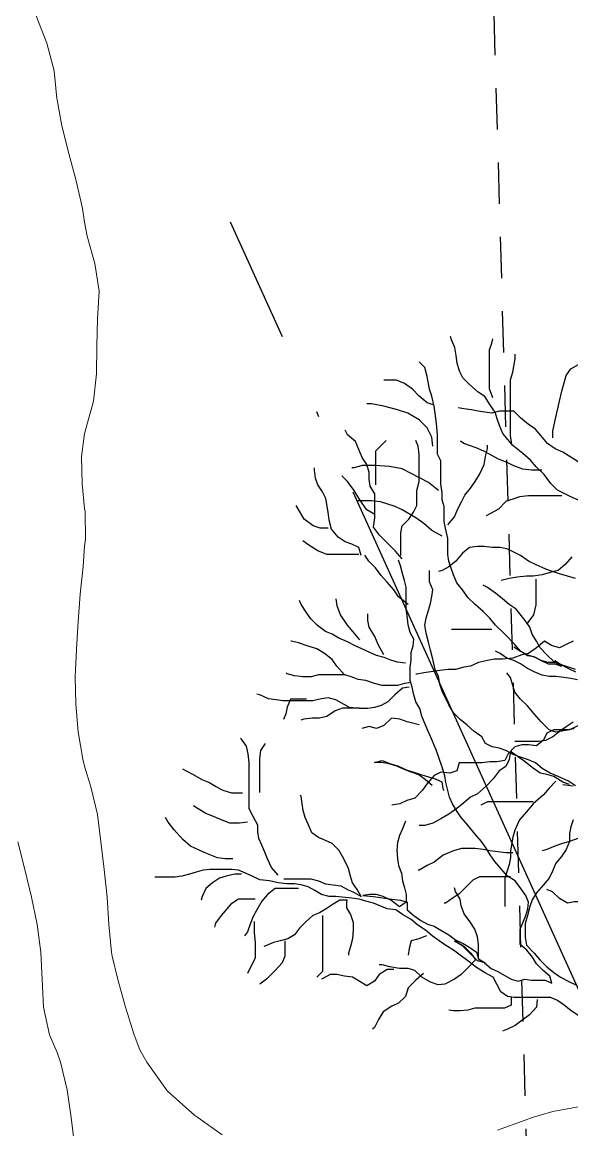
# Model space of a CAD drawing. Header units: centimetres. Extents: x 0 to 642158, y -847 to 649707.
# Drawn here: x 617113.11 to 617123.1, y 620941.52 to 620961.63 of the extents above; entities that cross this region are included whole.
import ezdxf

# ---------------------------------------------------------------- set-up
doc = ezdxf.new("R2010")
doc.units = ezdxf.units.CM
doc.header["$MEASUREMENT"] = 0
doc.linetypes.add('ACAD_ISO04W100', pattern=[30, 24, -3, 0, -3])
doc.linetypes.add('JIS_02_0.7', pattern=[1.35, 0.75, -0.6])
doc.layers.add('MEV_schema paysager_Ha', color=7, linetype='Continuous', lineweight=25, transparency=0.13)
for name, color, linetype, lineweight in [('MEV_vegetal_V', 7, 'Continuous', 25), ('WAL_parcellaire agricole', 7, 'JIS_02_0.7', 25), ('WAL_topographie 0.5', 253, 'Continuous', 20)]:
    doc.layers.add(name, color=color, linetype=linetype, lineweight=lineweight)
picture_1 = doc.add_image_def('image2.png', size_in_pixel=(6614, 11023))

# ---------------------------------------------------------------- blocks, each defined once
blk = doc.blocks.new('cerisier')
at = {"layer": 'MEV_vegetal_V'}
for points in [[(-5.379, 22.526), (-5.632, 22.634), (-5.849, 22.742), (-6.066, 22.851), (-6.282, 23.068), (-6.499, 23.357), (-6.752, 23.609), (-6.933, 23.826), (-7.186, 24.043), (-7.511, 24.296), (-7.837, 24.693), (-7.945, 24.946), (-8.017, 25.163), (-8.09, 25.38), (-8.234, 25.597), (-8.415, 25.886), (-8.632, 26.03), (-8.921, 26.283), (-9.138, 26.5), (-9.246, 26.717), (-9.318, 26.969), (-9.355, 27.222), (-9.391, 27.475), (-9.499, 27.728), (-9.535, 27.837)], [(-8.162, 25.849), (-8.27, 26.138), (-8.27, 27.403), (-8.198, 27.62), (-8.162, 27.764)], [(-7.443, 14.705), (-6.666, 14.705), (-6.444, 14.742), (-6.222, 14.853), (-6, 15.038), (-5.779, 15.186), (-5.557, 15.333)], [(-5.483, 17.034), (-5.705, 17.108), (-5.927, 17.182), (-6.148, 17.256), (-6.37, 17.256), (-6.592, 17.33), (-6.814, 17.441), (-7.036, 17.478), (-7.258, 17.625), (-7.443, 17.847), (-7.776, 18.18), (-8.071, 18.476), (-8.256, 18.697), (-8.478, 18.919), (-8.737, 19.141), (-8.959, 19.363), (-9.144, 19.622), (-9.329, 19.843), (-9.44, 20.102), (-9.514, 20.324), (-9.588, 20.546), (-9.625, 20.768), (-9.625, 21.285), (-9.699, 21.618), (-9.735, 21.84), (-9.735, 22.32), (-9.809, 22.542), (-9.809, 22.764), (-9.846, 23.059), (-9.846, 23.799), (-9.957, 24.021), (-9.957, 24.649), (-9.994, 25.019), (-10.031, 25.351), (-10.068, 25.573), (-10.142, 25.906), (-10.216, 26.128), (-10.29, 26.534), (-10.364, 26.83), (-10.549, 27.015)], [(-7.548, 24.332), (-7.584, 24.621), (-7.584, 26.428), (-7.511, 26.68), (-7.439, 27.114), (-7.439, 27.258)], [(-6.21, 24.549), (-6.21, 24.766), (-6.138, 25.127), (-5.993, 25.741), (-5.921, 26.066), (-5.776, 26.572), (-5.632, 26.789), (-5.379, 26.933)], [(-10.068, 25.61), (-10.29, 25.684), (-10.549, 25.906), (-10.771, 26.128), (-11.03, 26.313), (-11.289, 26.423), (-11.695, 26.423)], [(-10.105, 24.279), (-10.142, 24.575), (-10.29, 24.871), (-10.549, 25.13), (-10.919, 25.351), (-11.252, 25.462), (-11.695, 25.573), (-12.102, 25.647), (-12.25, 25.647)], [(-5.307, 23.718), (-5.885, 24.079), (-6.138, 24.188), (-6.391, 24.368), (-6.608, 24.621), (-6.789, 24.838), (-7.005, 24.982), (-7.258, 25.199), (-7.475, 25.416), (-7.945, 25.416), (-8.198, 25.344), (-8.415, 25.38), (-8.632, 25.416), (-8.849, 25.452), (-9.102, 25.488), (-9.282, 25.524)], [(-11.104, 20.62), (-11.326, 20.878), (-11.621, 21.174), (-11.843, 21.396), (-12.028, 21.655), (-11.991, 21.95), (-11.991, 22.727), (-12.139, 22.986), (-12.176, 23.207), (-12.176, 23.429), (-12.25, 23.688), (-12.398, 23.91), (-12.509, 24.168), (-12.62, 24.427), (-12.879, 24.649), (-12.953, 24.797)], [(-11.954, 23.022), (-11.954, 24.131), (-11.695, 24.39), (-11.621, 24.464)], [(-11.141, 20.731), (-11.141, 21.47), (-11.104, 21.692), (-10.882, 21.913), (-10.734, 22.135), (-10.623, 22.357), (-10.623, 22.838), (-10.549, 23.133), (-10.549, 24.021), (-10.586, 24.279), (-10.66, 24.464)], [(-6.572, 23.501), (-6.897, 23.501), (-7.186, 23.537), (-7.475, 23.646), (-7.692, 23.754), (-7.981, 23.862), (-8.198, 23.971), (-8.451, 24.115), (-8.704, 24.224), (-9.102, 24.368), (-9.21, 24.44)], [(-9.625, 21.729), (-9.403, 21.987), (-9.292, 22.246), (-9.181, 22.468), (-9.07, 22.69), (-8.885, 22.912), (-8.737, 23.133), (-8.589, 23.355), (-8.441, 23.688), (-8.404, 23.947), (-8.33, 24.205), (-8.33, 24.316)], [(-12.435, 20.731), (-12.509, 20.989), (-12.731, 21.1), (-12.953, 21.174), (-13.175, 21.322), (-13.397, 21.581), (-13.471, 21.877), (-13.507, 22.135), (-13.581, 22.579), (-13.692, 22.801), (-13.84, 23.022), (-13.914, 23.244), (-13.951, 23.503), (-13.951, 23.577)], [(-9.92, 22.838), (-10.253, 23.096), (-10.808, 23.392), (-11.104, 23.54), (-11.511, 23.614), (-11.991, 23.651), (-12.398, 23.651), (-12.657, 23.577), (-12.731, 23.577)], [(-11.991, 22.061), (-12.25, 22.209), (-12.472, 22.542), (-12.657, 22.838), (-12.879, 23.133), (-13.064, 23.318)], [(-5.921, 22.67), (-7.005, 22.67), (-7.295, 22.634), (-7.511, 22.562), (-7.728, 22.49), (-7.981, 22.237), (-8.234, 22.092), (-8.379, 22.02)], [(-13.507, 21.618), (-13.766, 21.618), (-13.988, 21.692), (-14.284, 21.913), (-14.432, 22.172), (-14.543, 22.357)], [(-9.809, 21.359), (-10.142, 21.544), (-10.401, 21.766), (-10.66, 21.95), (-11.104, 22.209), (-11.326, 22.32), (-11.806, 22.468), (-12.102, 22.505), (-12.546, 22.505)], [(-12.509, 20.768), (-13.544, 20.768), (-13.84, 20.878), (-14.136, 21.063), (-14.321, 21.211)], [(-5.483, 19.991), (-5.742, 20.065), (-6, 20.139), (-6.222, 20.213), (-6.444, 20.287), (-6.777, 20.435), (-6.999, 20.546), (-7.258, 20.731), (-7.48, 20.841), (-7.702, 20.952), (-7.923, 20.989), (-8.182, 20.989), (-8.441, 21.026), (-8.663, 21.026), (-8.922, 20.989), (-9.144, 20.804), (-9.366, 20.546), (-9.588, 20.361), (-9.809, 20.25), (-9.92, 20.213)], [(-5.594, 20.694), (-5.816, 20.435), (-6.037, 20.25), (-6.296, 20.176), (-6.555, 20.102), (-6.851, 20.065), (-7.073, 20.065), (-7.369, 20.028), (-7.628, 19.991), (-7.886, 19.917)], [(-10.906, 19.145), (-11.219, 19.395), (-11.375, 19.614), (-11.594, 19.864), (-11.781, 20.082), (-11.969, 20.332), (-12.188, 20.551), (-12.313, 20.739)], [(-8.436, 7.518), (-8.217, 7.331), (-7.998, 7.237), (-7.561, 6.987), (-7.342, 6.925), (-7.123, 6.987), (-6.904, 6.956), (-6.467, 6.956), (-6.248, 6.862), (-6.31, 7.081), (-6.529, 7.268), (-6.748, 7.487), (-6.873, 7.706), (-7.06, 7.925), (-7.279, 8.112), (-7.279, 8.612), (-7.092, 9.05), (-7.029, 9.269), (-6.998, 9.487), (-7.092, 9.706), (-7.248, 9.925), (-7.436, 10.175), (-7.686, 10.331), (-7.905, 10.581), (-8.092, 10.8), (-8.249, 11.019), (-8.374, 11.238), (-8.53, 11.456), (-8.749, 11.706), (-8.968, 11.988), (-9.187, 12.238), (-9.343, 12.457), (-9.468, 12.675), (-9.562, 12.894), (-9.624, 13.113), (-9.687, 13.363), (-9.718, 13.582), (-9.812, 13.894), (-9.906, 14.144), (-9.999, 14.425), (-10.187, 14.863), (-10.281, 15.082), (-10.468, 15.519), (-10.531, 15.769), (-10.656, 15.988), (-10.719, 16.207), (-10.781, 16.457), (-10.844, 16.676), (-10.844, 17.113), (-10.812, 17.332), (-10.812, 17.582), (-10.75, 17.801), (-10.719, 18.02), (-10.844, 18.238), (-10.906, 18.488), (-10.937, 18.77), (-10.969, 18.988), (-10.969, 19.707), (-11.031, 19.926), (-11.094, 20.145), (-11.156, 20.395), (-11.219, 20.582)], [(-5.557, 12.154), (-5.631, 11.933), (-5.668, 11.711), (-5.668, 11.452), (-5.779, 11.193), (-5.927, 10.971), (-6.111, 10.75), (-6.222, 10.491), (-6.333, 10.269), (-6.518, 10.047), (-6.74, 9.789), (-6.888, 9.567), (-6.962, 9.345), (-7.036, 9.049), (-7.11, 8.79), (-7.11, 8.347), (-7.073, 8.088), (-6.814, 7.829), (-6.629, 7.607), (-6.407, 7.386), (-6.185, 7.201), (-5.963, 7.053), (-5.668, 6.905), (-5.446, 6.794)], [(-5.483, 13.263), (-5.705, 13.411), (-6.037, 13.559), (-6.296, 13.67), (-6.555, 13.818), (-6.777, 14.003), (-7.036, 14.114), (-7.258, 14.188), (-7.48, 14.261), (-7.739, 14.409), (-7.96, 14.483), (-8.182, 14.52), (-8.404, 14.631), (-8.515, 14.853), (-8.774, 15.038), (-8.996, 15.223), (-9.218, 15.407), (-9.44, 15.629), (-9.588, 15.888), (-9.809, 16.332), (-9.883, 16.553), (-9.92, 16.812), (-10.031, 17.034), (-10.105, 17.367), (-10.179, 17.662), (-10.253, 17.921), (-10.327, 18.217), (-10.364, 18.476), (-10.327, 18.697), (-10.253, 18.956), (-10.179, 19.178), (-10.142, 19.4), (-10.105, 19.622), (-10.216, 19.88), (-10.216, 20.25)], [(-7.48, 17.773), (-7.258, 17.625), (-7.036, 17.515), (-6.814, 17.441), (-6.592, 17.33), (-6.37, 17.219), (-6.148, 17.219), (-5.927, 17.145), (-6.185, 17.293), (-6.407, 17.515), (-6.629, 17.736), (-6.74, 17.958), (-6.888, 18.18), (-6.962, 18.402), (-7.11, 18.623), (-7.406, 18.993), (-7.628, 19.141), (-7.849, 19.326), (-8.071, 19.511), (-8.33, 19.696), (-8.478, 19.769)], [(-7.042, 18.515), (-6.825, 18.804), (-6.752, 19.13), (-6.752, 19.96)], [(-11, 17.238), (-11.25, 17.27), (-11.469, 17.332), (-11.688, 17.426), (-11.938, 17.488), (-12.157, 17.582), (-12.407, 17.707), (-12.626, 17.801), (-12.876, 17.926), (-13.157, 18.051), (-13.376, 18.176), (-13.595, 18.27), (-13.845, 18.457), (-14.064, 18.676), (-14.22, 18.895), (-14.376, 19.145), (-14.439, 19.27)], [(-12.472, 17.995), (-12.694, 18.254), (-12.879, 18.476), (-13.101, 18.808), (-13.212, 19.104), (-13.249, 19.326)], [(-11.695, 17.515), (-11.88, 17.847), (-11.991, 18.106), (-12.176, 18.402), (-12.213, 18.623), (-12.213, 18.845)], [(-8.198, 18.335), (-9.499, 18.335)], [(-5.557, 17.958), (-5.779, 17.847), (-6, 17.736), (-6.259, 17.81), (-6.481, 17.958), (-6.74, 17.736), (-6.999, 17.551), (-7.221, 17.515), (-7.517, 17.404), (-7.849, 17.367), (-8.108, 17.367), (-8.33, 17.33), (-8.626, 17.256), (-8.885, 17.145), (-9.107, 17.108), (-9.366, 17.034), (-9.625, 17.034), (-9.883, 16.997), (-10.401, 16.923), (-10.623, 16.886), (-10.66, 16.886)], [(-10.812, 16.613), (-11.031, 16.582), (-11.25, 16.519), (-11.75, 16.519), (-12, 16.582), (-12.282, 16.676), (-12.532, 16.707), (-12.751, 16.801), (-12.97, 16.863), (-13.22, 17.145), (-13.376, 17.363), (-13.626, 17.551), (-13.876, 17.707), (-14.189, 17.801), (-14.47, 17.895), (-14.689, 17.957), (-14.72, 17.957)], [(-6.148, 17.33), (-5.927, 17.182), (-5.705, 17.071), (-5.483, 16.96)], [(-5.409, 16.701), (-5.631, 16.738), (-5.853, 16.775), (-6.111, 16.812), (-6.333, 16.812), (-6.555, 16.849), (-6.814, 16.96), (-7.036, 17.071), (-7.258, 17.219), (-7.48, 17.33), (-7.702, 17.404), (-7.923, 17.551), (-8.071, 17.625)], [(-12.95, 16.858), (-13.818, 16.858), (-14.057, 16.798), (-14.327, 16.798), (-14.596, 16.828), (-14.836, 16.888), (-14.866, 16.918)], [(-2.413, 15.223), (-3.338, 15.223), (-3.56, 15.26), (-3.819, 15.26), (-4.041, 15.297), (-4.299, 15.333), (-4.558, 15.407), (-4.78, 15.407), (-5.002, 15.37), (-5.224, 15.297), (-5.446, 15.186), (-5.668, 15.075), (-6.111, 15.001), (-6.333, 15.075), (-6.592, 15.333), (-6.814, 15.592), (-7.036, 15.851), (-7.258, 16.073), (-7.443, 16.295), (-7.517, 16.516), (-7.591, 16.775), (-7.702, 16.923)], [(-10.875, 16.457), (-11.094, 16.426), (-11.344, 16.207), (-11.563, 15.988), (-11.781, 15.863), (-12, 15.801), (-12.219, 15.769), (-12.501, 15.769), (-12.813, 15.801), (-13.251, 16.051), (-13.501, 16.113), (-13.72, 16.082), (-14.001, 16.019), (-14.971, 16.019), (-15.189, 16.051), (-15.44, 16.082), (-15.721, 16.207), (-15.815, 16.238)], [(-14.21, 16.073), (-14.728, 16.073), (-14.839, 15.814), (-14.876, 15.592), (-14.95, 15.407)], [(-12.501, 15.781), (-13.04, 15.781), (-13.279, 15.691), (-13.549, 15.512), (-13.788, 15.452), (-14.028, 15.452), (-14.297, 15.422), (-14.387, 15.392)], [(-10.556, 15.242), (-10.945, 15.332), (-11.184, 15.422), (-11.454, 15.452), (-11.693, 15.212), (-11.933, 15.123), (-12.172, 15.183), (-12.412, 15.123)], [(-5.89, 13.3), (-5.557, 13.263)], [(-5.52, 15.112), (-5.742, 15.075), (-6.185, 15.075), (-6.407, 14.964), (-6.518, 14.742), (-6.74, 14.557), (-6.999, 14.594), (-7.221, 14.594), (-7.443, 14.52), (-7.665, 14.298), (-7.776, 14.077), (-8.034, 14.04), (-8.256, 14.04), (-8.515, 14.003), (-9.255, 14.003), (-9.329, 13.744), (-9.551, 13.67), (-9.846, 13.707), (-10.068, 13.596), (-10.29, 13.337), (-10.438, 13.116), (-10.697, 12.857), (-10.956, 12.783), (-11.178, 12.672), (-11.437, 12.635)], [(-15.127, 10.363), (-15.346, 10.613), (-15.471, 10.894), (-15.564, 11.113), (-15.658, 11.331), (-15.752, 11.55), (-15.783, 11.769), (-15.783, 11.988), (-15.94, 12.269), (-16.065, 12.519), (-16.065, 14.019), (-16.096, 14.3), (-16.159, 14.551), (-16.315, 14.769), (-16.346, 14.801)], [(-15.726, 13.042), (-15.726, 14.151), (-15.689, 14.409), (-15.541, 14.631)], [(-10.124, 13.269), (-10.343, 13.457), (-10.562, 13.613), (-10.812, 13.707), (-11.062, 13.8), (-11.281, 13.894), (-11.563, 13.988), (-11.781, 14.019), (-12, 14.019), (-11.75, 14.082), (-11.5, 13.988), (-11.219, 13.894), (-10.937, 13.769), (-10.719, 13.707), (-10.468, 13.613), (-10.25, 13.55), (-10.031, 13.488), (-9.812, 13.394), (-9.781, 13.175), (-9.749, 13.113)], [(-5.668, 13.3), (-5.89, 13.374), (-6.185, 13.559), (-6.407, 13.633), (-6.629, 13.67), (-6.888, 13.855), (-7.11, 14.04), (-7.369, 14.225), (-7.591, 14.372), (-7.628, 14.114), (-7.739, 13.892), (-7.96, 13.744), (-8.145, 13.485), (-8.367, 13.263), (-8.663, 13.005), (-8.885, 12.894), (-9.107, 12.709), (-9.329, 12.524), (-9.588, 12.339), (-9.846, 12.191), (-10.105, 12.044), (-10.364, 11.97), (-10.549, 11.97)], [(-16.284, 13.019), (-16.628, 13.019), (-16.909, 13.113), (-17.159, 13.238), (-17.378, 13.363), (-17.597, 13.457), (-17.878, 13.613), (-18.097, 13.738), (-18.222, 13.8)], [(-6.111, 13.411), (-6.333, 13.189), (-6.518, 12.968), (-6.851, 12.672), (-7.073, 12.413), (-7.295, 12.154), (-7.443, 11.822), (-7.517, 11.6), (-7.591, 11.156), (-7.591, 10.935), (-7.628, 10.713), (-7.776, 10.269), (-7.776, 9.345)], [(-14.939, 10.238), (-14.064, 10.238), (-13.814, 10.175), (-13.595, 10.081), (-13.345, 10.05), (-13.095, 10.019), (-12.876, 9.894), (-12.657, 9.8), (-12.438, 9.675), (-12.563, 9.894), (-12.719, 10.113), (-12.782, 10.331), (-12.844, 10.581), (-13.001, 10.894), (-13.157, 11.175), (-13.376, 11.394), (-13.595, 11.488), (-13.814, 11.581), (-14.033, 11.738), (-14.158, 12.019), (-14.251, 12.238), (-14.314, 12.457), (-14.345, 12.675), (-14.376, 12.925), (-14.408, 12.957)], [(-16.127, 12.081), (-16.377, 12.05), (-16.69, 12.05), (-16.94, 12.144), (-17.222, 12.269), (-17.472, 12.363), (-17.722, 12.519), (-17.878, 12.613)], [(-6.851, 12.746), (-8.33, 12.746), (-8.552, 12.635)], [(-16.596, 10.894), (-16.846, 10.894), (-17.096, 10.925), (-17.472, 11.081), (-17.691, 11.175), (-17.972, 11.3), (-18.222, 11.519), (-18.503, 11.831), (-18.691, 12.081), (-18.785, 12.238)], [(-11, 12.113), (-11.094, 11.863), (-11.187, 11.644), (-11.25, 11.425), (-11.281, 11.175), (-11.25, 10.894), (-11.219, 10.675), (-11.125, 10.425), (-11.094, 10.175), (-11.031, 9.956), (-10.969, 9.737), (-10.969, 9.487), (-11.187, 9.331), (-11.469, 9.55), (-11.719, 9.675), (-11.938, 9.737), (-12.157, 9.737), (-12.376, 9.706), (-12.032, 9.675), (-11.438, 9.581), (-11.156, 9.55), (-10.937, 9.487), (-10.937, 9.237), (-10.719, 9.05), (-10.5, 8.894), (-10.281, 8.769), (-10.062, 8.706), (-9.843, 8.581), (-9.593, 8.425), (-9.374, 8.269), (-9.124, 8.144), (-8.905, 8.019), (-8.686, 7.862), (-8.624, 7.644), (-8.624, 8.112), (-8.655, 8.362), (-8.749, 8.612), (-8.905, 8.862), (-9.093, 9.112), (-9.187, 9.362), (-9.218, 9.581), (-9.374, 9.831), (-9.405, 9.956)], [(-2.598, 11.822), (-3.301, 11.822), (-3.523, 11.785), (-3.782, 11.748), (-4.077, 11.748), (-4.336, 11.674), (-4.558, 11.637), (-5.039, 11.637), (-5.372, 11.563), (-5.668, 11.452), (-5.927, 11.378), (-6.148, 11.304), (-6.407, 11.193), (-6.555, 11.156)], [(-7.517, 11.082), (-7.739, 11.082), (-7.997, 11.119), (-8.256, 11.156), (-8.478, 11.193), (-8.737, 11.23), (-9.181, 11.23), (-9.44, 11.156), (-9.772, 11.008), (-10.068, 10.787), (-10.29, 10.676), (-10.549, 10.528), (-10.586, 10.528)], [(-5.372, 5.8), (-5.622, 5.956), (-5.841, 6.143), (-6.06, 6.3), (-6.279, 6.393), (-7.467, 6.393), (-7.686, 6.425), (-7.905, 6.581), (-8.03, 6.831), (-8.155, 7.05), (-8.436, 7.206), (-8.686, 7.362), (-8.968, 7.581), (-9.218, 7.769), (-9.437, 7.925), (-9.687, 8.081), (-9.906, 8.237), (-10.124, 8.394), (-10.343, 8.581), (-10.593, 8.737), (-10.812, 8.925), (-11.094, 9.081), (-11.312, 9.237), (-11.594, 9.269), (-12.032, 9.456), (-12.282, 9.519), (-12.501, 9.581), (-12.751, 9.612), (-13.251, 9.675), (-13.47, 9.675), (-13.72, 9.737), (-13.939, 9.863), (-14.158, 9.988), (-14.376, 10.05), (-14.595, 10.081), (-14.845, 10.081), (-15.127, 10.113), (-15.408, 10.175), (-15.721, 10.206), (-15.971, 10.331), (-16.19, 10.425), (-16.409, 10.519), (-16.628, 10.55), (-17.347, 10.55), (-17.565, 10.519), (-17.784, 10.456), (-18.003, 10.394), (-18.253, 10.331), (-18.472, 10.3), (-19.129, 10.3)], [(-16.315, 10.394), (-16.534, 10.394), (-16.815, 10.331), (-17.034, 10.269), (-17.253, 10.113), (-17.472, 9.925), (-17.597, 9.675), (-17.628, 9.55)], [(-7.591, 10.306), (-8.589, 10.306), (-8.811, 10.195), (-9.033, 9.973), (-9.255, 9.752), (-9.477, 9.604), (-9.699, 9.456), (-9.735, 9.456)], [(-14.47, 9.925), (-15.221, 9.925), (-15.471, 9.737), (-15.658, 9.519), (-15.815, 9.237), (-15.94, 9.019), (-16.033, 8.769), (-16.127, 8.519), (-16.221, 8.394)], [(-3.079, 9.123), (-3.338, 9.271), (-3.597, 9.382), (-4.189, 9.53), (-4.669, 9.53), (-4.965, 9.493), (-5.52, 9.493), (-5.742, 9.456), (-6, 9.604), (-6.222, 9.825), (-6.407, 9.899)], [(-15.877, 9.581), (-16.409, 9.581), (-16.659, 9.425), (-16.972, 9.05), (-17.159, 8.8), (-17.19, 8.675)], [(-12.876, 9.55), (-13.126, 9.55), (-13.345, 9.425), (-13.564, 9.269), (-13.782, 9.144), (-14.001, 9.05), (-14.22, 8.862), (-14.439, 8.644), (-14.595, 8.425), (-14.814, 8.3), (-15.064, 8.237), (-15.283, 8.175), (-15.502, 8.081), (-15.596, 8.05)], [(-12.907, 9.55), (-12.907, 9.3), (-12.782, 9.081), (-12.688, 8.831), (-12.688, 8.581), (-12.719, 8.3), (-12.782, 8.05), (-12.844, 7.831), (-12.844, 7.769)], [(-13.689, 9.05), (-13.689, 7.237), (-13.876, 7.05)], [(-15.908, 8.862), (-15.908, 8.487), (-15.877, 8.175), (-15.877, 7.675), (-16.127, 7.175)], [(-10.312, 8.394), (-10.562, 8.3), (-10.812, 8.237), (-10.875, 7.987), (-10.906, 7.769)], [(-14.908, 8.237), (-14.908, 7.737), (-15.002, 7.518), (-15.221, 7.268), (-15.502, 6.987), (-15.721, 6.831)], [(-8.624, 7.644), (-8.405, 7.518), (-8.655, 7.581), (-8.874, 7.8), (-9.155, 8.081), (-9.405, 8.237), (-9.093, 8.05), (-8.874, 7.831), (-8.718, 7.612), (-8.936, 7.393), (-9.187, 7.143), (-9.405, 6.987), (-9.718, 6.831), (-9.937, 6.8), (-10.187, 6.893), (-10.468, 7.05), (-10.687, 7.268), (-10.906, 7.331), (-11.187, 7.331), (-11.5, 7.393), (-11.75, 7.456), (-11.844, 7.456)], [(-11.375, 7.3), (-11.594, 7.3), (-11.844, 7.143), (-12, 6.925), (-12.25, 6.768), (-12.501, 6.925), (-12.719, 7.05), (-12.97, 7.081), (-13.22, 7.143), (-13.439, 7.143), (-13.657, 7.018), (-13.72, 6.987)], [(-10.406, 7.175), (-10.656, 6.956), (-10.906, 6.706), (-11, 6.425), (-11.219, 6.206), (-11.438, 6.112), (-11.719, 5.925), (-11.875, 5.675), (-12, 5.425), (-12.063, 5.362)], [(-7.561, 6.393), (-7.561, 6.143), (-7.78, 6.05), (-8.749, 6.05), (-8.968, 5.987), (-9.218, 5.956), (-9.437, 5.956), (-9.593, 5.987)], [(-6.717, 6.331), (-6.748, 6.081), (-6.967, 5.831), (-7.217, 5.643), (-7.436, 5.487), (-7.686, 5.362), (-7.842, 5.3)]]:
    blk.add_lwpolyline(points, dxfattribs=at)
blk = doc.blocks.new('legende vegetal')
at = {"linetype": 'ACAD_ISO04W100', "ltscale": 0.5}
blk.add_lwpolyline([(617155.16, 620873.215), (617116.802, 620957.812)], dxfattribs=at)
at = {"layer": 'MEV_vegetal_V', "xscale": 0.5596419321190258, "yscale": 0.5596419321190258, "zscale": 0.5596419321190258}
blk.add_blockref('cerisier', (617126.132, 620940.155), dxfattribs=at)

msp = doc.modelspace()

# ---------------------------------------------------------------- hatches: boundary and pattern name
at = {"layer": 'MEV_schema paysager_Ha', "transparency": 33554687}
h = msp.add_hatch(dxfattribs=at)
h.set_pattern_fill('AR-CONC', color=256, angle=180)
h.set_pattern_definition([(230, (-1675.227, 123.2765), (-7.172601826, 0.62752135), [0.75, -8.25]), (175, (-1675.227, 123.2765), (1.387513336, -7.52192134), [0.6, -6.6]), (280.4514445, (-1675.8244, 123.329), (-5.78508847, -6.89439991), [0.63740192, -7.01142112]), (226.1842, (-1675.227, 121.2765), (-10.67241331, 1.65519281), [1.125, -12.375]), (276.6356355, (-1676.116, 121.414), (-9.34661946, -9.74118601), [0.95610342, -10.5171376]), (171.184164, (-1675.227, 121.277), (-9.34661945, -9.741186), [0.9, -9.90000001]), (201, (-1676.227, 121.7765), (-5.96907052, 4.026188907), [0.75, -8.25]), (146, (-1676.227, 121.7765), (-2.43315332, -7.25150045), [0.6, -6.6]), (251.4514447, (-1676.724, 122.112), (-8.40222377, -3.22531153), [0.6374019, -7.01142112]), (217.5, (-1675.2267, 123.2765), (-0.121598553, -3.328938538), [0, -6.52, 0, -6.7, 0, -6.625]), (187.5, (-1675.2267, 123.2765), (-2.630695374, -3.944117119), [0, -3.82, 0, -6.37, 0, -2.525]), (147.5, (-1672.9967, 123.2765), (-5.338224362, 0.225548717), [0, -2.5, 0, -7.8, 0, -10.35]), (137.5, (-1671.9967, 123.2765), (-5.831861693, -1.001049823), [0, -3.25, 0, -5.18, 0, -7.35])])
edge = h.paths.add_edge_path()
edge.add_line((617121.976, 620796.785), (617116.058, 620796.437))
edge.add_line((617116.058, 620796.437), (617105.963, 620797.481))
edge.add_line((617105.963, 620797.481), (617097.26, 620799.569))
edge.add_line((617097.26, 620799.569), (617084.032, 620804.675))
edge.add_line((617084.032, 620804.675), (617074.517, 620808.156))
edge.add_line((617074.517, 620808.156), (617071.268, 620810.361))
edge.add_line((617071.268, 620810.361), (617068.035, 620815.249))
edge.add_line((617068.035, 620815.249), (617064.74, 620822.031))
edge.add_line((617064.74, 620822.031), (617058.58, 620835.061))
edge.add_line((617058.58, 620835.061), (617054.406, 620845.682))
edge.add_line((617054.406, 620845.682), (617050.113, 620855.788))
edge.add_line((617050.113, 620855.788), (617045.999, 620866.351))
edge.add_line((617045.999, 620866.351), (617039.9, 620880.234))
edge.add_line((617039.9, 620880.234), (617033.652, 620896.308))
edge.add_line((617033.652, 620896.308), (617025.229, 620915.529))
edge.add_line((617025.229, 620915.529), (617016.633, 620934.812))
edge.add_line((617016.633, 620934.812), (617010.519, 620947.98))
edge.add_line((617010.519, 620947.98), (617007.218, 620955.828))
edge.add_line((617007.218, 620955.828), (617006.52, 620959.235))
edge.add_line((617006.52, 620959.235), (617008.724, 620965.501))
edge.add_line((617008.724, 620965.501), (617011.045, 620971.651))
edge.add_line((617011.045, 620971.651), (617007.564, 620972.231))
edge.add_line((617007.564, 620972.231), (617005.823, 620968.054))
edge.add_line((617005.823, 620968.054), (617003.516, 620963.511))
edge.add_arc((617021.194, 620957.62), 18.633, 161.5689, 193.1272)
edge.add_line((617003.047, 620953.388), (617005.585, 620947.723))
edge.add_line((617005.585, 620947.723), (617013.167, 620930.996))
edge.add_line((617013.167, 620930.996), (617022.942, 620907.238))
edge.add_line((617022.942, 620907.238), (617027.498, 620897.228))
edge.add_line((617027.498, 620897.228), (617030.865, 620889.78))
edge.add_line((617030.865, 620889.78), (617036.107, 620876.701))
edge.add_line((617036.107, 620876.701), (617043.655, 620861.585))
edge.add_line((617043.655, 620861.585), (617046.557, 620854.81))
edge.add_line((617046.557, 620854.81), (617048.998, 620848.669))
edge.add_line((617048.998, 620848.669), (617052.461, 620839.281))
edge.add_line((617052.461, 620839.281), (617057.299, 620827.332))
edge.add_line((617057.299, 620827.332), (617062.853, 620815.779))
edge.add_line((617062.853, 620815.779), (617071.7, 620800.2))
edge.add_line((617071.7, 620800.2), (617077.519, 620790.622))
edge.add_line((617077.519, 620790.622), (617081.641, 620781.651))
edge.add_line((617081.641, 620781.651), (617084.066, 620779.105))
edge.add_line((617084.066, 620779.105), (617105.15, 620789.126))
edge.add_line((617105.15, 620789.126), (617121.976, 620796.785))

# ---------------------------------------------------------------- linework, layer by layer
at = {"layer": 'WAL_parcellaire agricole'}
msp.add_lwpolyline([(617121.432, 620986.018), (617149.8, 620855.915), (617151.589, 620844.071), (617151.074, 620832.113), (617150.346, 620830.428), (617135.345, 620823.48), (617122.939, 620850.631), (617124.859, 620851.729), (617120.988, 620985.983)], close=True, dxfattribs=at)
at = {"layer": 'WAL_topographie 0.5'}
for points in [[(617113.372, 620961.75), (617113.563, 620961.25), (617113.694, 620960.75), (617113.747, 620960.25), (617113.75, 620960.222), (617113.838, 620959.75), (617113.96, 620959.25), (617114.096, 620958.75), (617114.213, 620958.25), (617114.25, 620958), (617114.293, 620957.75), (617114.432, 620957.25), (617114.515, 620956.75), (617114.486, 620956.25), (617114.472, 620955.75), (617114.467, 620955.25), (617114.408, 620954.75), (617114.274, 620954.25), (617114.25, 620954.157), (617114.194, 620953.75), (617114.202, 620953.25), (617114.25, 620952.803), (617114.258, 620952.75), (617114.264, 620952.25), (617114.25, 620952.117), (617114.221, 620951.75), (617114.168, 620951.25), (617114.134, 620950.75), (617114.103, 620950.25), (617114.08, 620949.75), (617114.092, 620949.25), (617114.134, 620948.75), (617114.219, 620948.25), (617114.25, 620948.123), (617114.363, 620947.75), (617114.483, 620947.25), (617114.544, 620946.75), (617114.602, 620946.25), (617114.659, 620945.75), (617114.688, 620945.25), (617114.738, 620944.75), (617114.75, 620944.677), (617114.855, 620944.25), (617114.992, 620943.75), (617115.147, 620943.25), (617115.25, 620942.974), (617115.381, 620942.75), (617115.735, 620942.25), (617115.75, 620942.233), (617116.25, 620941.786), (617116.306, 620941.75), (617116.75, 620941.434)], [(617113.035, 620946.75), (617113.164, 620946.25), (617113.25, 620945.901), (617113.287, 620945.75), (617113.39, 620945.25), (617113.452, 620944.75), (617113.481, 620944.25), (617113.502, 620943.75), (617113.609, 620943.25), (617113.75, 620942.925), (617113.812, 620942.75), (617113.934, 620942.25), (617114.007, 620941.75), (617114.067, 620941.25)], [(617121.75, 620941.52), (617122.25, 620941.701), (617122.379, 620941.75), (617122.75, 620941.855), (617123.25, 620941.945), (617123.75, 620942.049), (617124.25, 620942.184), (617124.75, 620942.238), (617125.25, 620942.204), (617125.75, 620942.133), (617126.25, 620942.052), (617126.75, 620942.018), (617127.25, 620942.081), (617127.673, 620942.25), (617127.75, 620942.293), (617128.25, 620942.583), (617128.75, 620942.671), (617129.25, 620942.575), (617129.75, 620942.376), (617130.017, 620942.25), (617130.25, 620942.103), (617130.721, 620941.75), (617130.75, 620941.722), (617131.24, 620941.25)]]:
    msp.add_lwpolyline(points, dxfattribs=at)

# ---------------------------------------------------------------- block references
at = {"layer": 'MEV_vegetal_V'}
msp.add_blockref('legende vegetal', (0.098, 0.193), dxfattribs=at)

# ---------------------------------------------------------------- pictures from other files: only their frames are drawn
image = msp.add_image(picture_1, insert=(616830.845, 620745.783), size_in_units=(429.466, 715.756), dxfattribs=dict(brightness=75))
image.dxf.flags = 7

doc.saveas('drawing.dxf')
